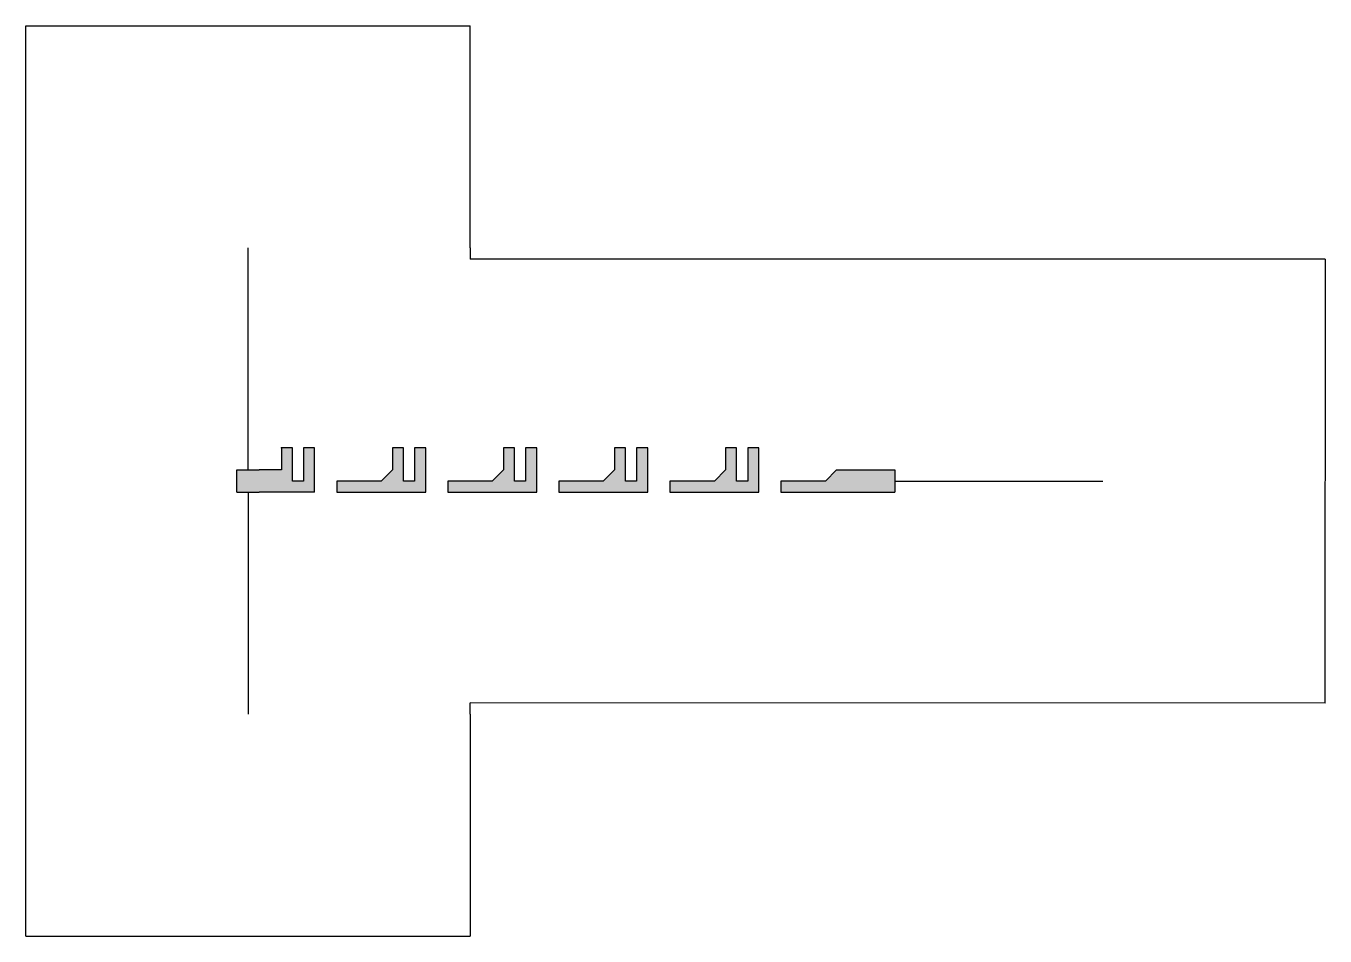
# Model space of a CAD drawing. Extents: x 0 to 29250, y 0 to 20500.
import ezdxf

# ---------------------------------------------------------------- set-up
doc = ezdxf.new("R2010")
doc.units = 13
doc.header["$MEASUREMENT"] = 0
for name, color, linetype in [('Main', 3, 'Continuous'), ('Outline', 9, 'Continuous'), ('Vector Channel', 6, 'Continuous')]:
    doc.layers.add(name, color=color, linetype=linetype)

msp = doc.modelspace()

# ---------------------------------------------------------------- hatches: boundary and pattern name
h = msp.add_hatch()
h.set_pattern_fill('ANSI31', color=256, scale=10)
h.set_pattern_definition([(45, (10694.1169, 10151.2665), (-0.88388348, 0.88388348), [])])
h.paths.add_polyline_path([(11500, 11000), (11250, 11000), (11250, 10250), (11000, 10250), (11000, 11000), (10750, 11000), (10750, 10500), (10500, 10250), (9500, 10250), (9500, 10000), (11500, 10000)])
h.paths.add_polyline_path([(9000, 11000), (8750, 11000), (8750, 10250), (8500, 10250), (8500, 11000), (8250, 11000), (8250, 10500), (8000, 10250), (7000, 10250), (7000, 10000), (9000, 10000)])
h.paths.add_polyline_path([(6500, 11000), (6250, 11000), (6250, 10250), (6000, 10250), (6000, 11000), (5750, 11000), (5750, 10500), (5250, 10500), (4750, 10500), (4750, 10000), (5250, 10000), (6500, 10000)])
h.paths.add_polyline_path([(14000, 11000), (13750, 11000), (13750, 10250), (13500, 10250), (13500, 11000), (13250, 11000), (13250, 10500), (13000, 10250), (12000, 10250), (12000, 10000), (14000, 10000)])
h.paths.add_polyline_path([(16500, 10999), (16250, 10999), (16250, 10249), (16000, 10249), (16000, 10999), (15750, 10999), (15750, 10499), (15500, 10249), (14500, 10249), (14500, 9999), (16500, 9999)])
h.paths.add_polyline_path([(19567, 10499), (19000, 10499), (18250, 10499), (18000, 10249), (17000, 10249), (17000, 9999), (19000, 9999), (19567, 9999)])

# ---------------------------------------------------------------- linework, layer by layer
at = {"layer": 'Main'}
for p, q in [((6000, 11000), (5750, 11000)), ((5750, 11000), (5750, 10500)), ((6000, 10250), (6000, 11000)), ((6500, 11000), (6250, 11000)), ((6250, 11000), (6250, 10250)), ((6500, 10000), (6500, 11000)), ((8500, 11000), (8250, 11000)), ((8250, 11000), (8250, 10500)), ((8500, 10250), (8500, 11000)), ((9000, 11000), (8750, 11000)), ((8750, 11000), (8750, 10250)), ((9000, 10000), (9000, 11000)), ((11000, 11000), (10750, 11000)), ((10750, 11000), (10750, 10500)), ((11000, 10250), (11000, 11000)), ((11500, 11000), (11250, 11000)), ((11250, 11000), (11250, 10250)), ((11500, 10000), (11500, 11000)), ((13500, 11000), (13250, 11000)), ((13250, 11000), (13250, 10500)), ((13500, 10250), (13500, 11000)), ((14000, 11000), (13750, 11000)), ((13750, 11000), (13750, 10250)), ((14000, 10000), (14000, 11000)), ((16000, 10999), (15750, 10999)), ((15750, 10999), (15750, 10499)), ((16000, 10249), (16000, 10999)), ((16500, 10999), (16250, 10999)), ((16250, 10999), (16250, 10249)), ((16500, 9999), (16500, 10999)), ((4750, 10000), (4750, 10500)), ((4750, 10500), (5250, 10500)), ((5750, 10500), (5250, 10500)), ((6250, 10250), (6000, 10250)), ((8000, 10250), (7000, 10250)), ((7000, 10250), (7000, 10000)), ((8000, 10250), (8250, 10500)), ((8750, 10250), (8500, 10250)), ((9500, 10250), (9500, 10000)), ((10500, 10250), (9500, 10250)), ((10500, 10250), (10750, 10500)), ((11250, 10250), (11000, 10250)), ((12000, 10250), (12000, 10000)), ((13000, 10250), (12000, 10250)), ((13000, 10250), (13250, 10500)), ((13750, 10250), (13500, 10250)), ((14500, 10249), (14500, 9999)), ((15500, 10249), (14500, 10249)), ((15500, 10249), (15750, 10499)), ((16250, 10249), (16000, 10249)), ((18000, 10249), (17000, 10249)), ((17000, 10249), (17000, 9999)), ((18000, 10249), (18250, 10499)), ((18250, 10499), (19000, 10499)), ((19000, 10499), (19567, 10499)), ((19567, 10499), (19567, 9999)), ((4750, 10000), (5250, 10000)), ((6500, 10000), (5250, 10000)), ((7000, 10000), (9000, 10000)), ((9500, 10000), (11500, 10000)), ((12000, 10000), (14000, 10000)), ((14500, 9999), (16500, 9999)), ((17000, 9999), (19000, 9999)), ((19000, 9999), (19567, 9999))]:
    msp.add_line(p, q, dxfattribs=at)
msp.add_point((5750, 11000), dxfattribs=at)
at = {"layer": 'Outline'}
for p, q in [((0, 0), (0, 20500)), ((0, 20500), (10000, 20500)), ((10000, 15500), (10000, 20500)), ((10000, 15500), (10000, 15250)), ((29250, 15249), (10000, 15249)), ((29250, 15249), (29249, 5249)), ((10000, 5000), (10000, 5250)), ((29250, 5249), (10000, 5250)), ((10000, 5000), (10000, 0)), ((0, 0), (10000, 0))]:
    msp.add_line(p, q, dxfattribs=at)
at = {"layer": 'Vector Channel'}
for p, q in [((5000, 10500), (5000, 15500)), ((19567, 10249), (24250, 10249)), ((5000, 10000), (5000, 5000))]:
    msp.add_line(p, q, dxfattribs=at)

doc.saveas('drawing.dxf')
